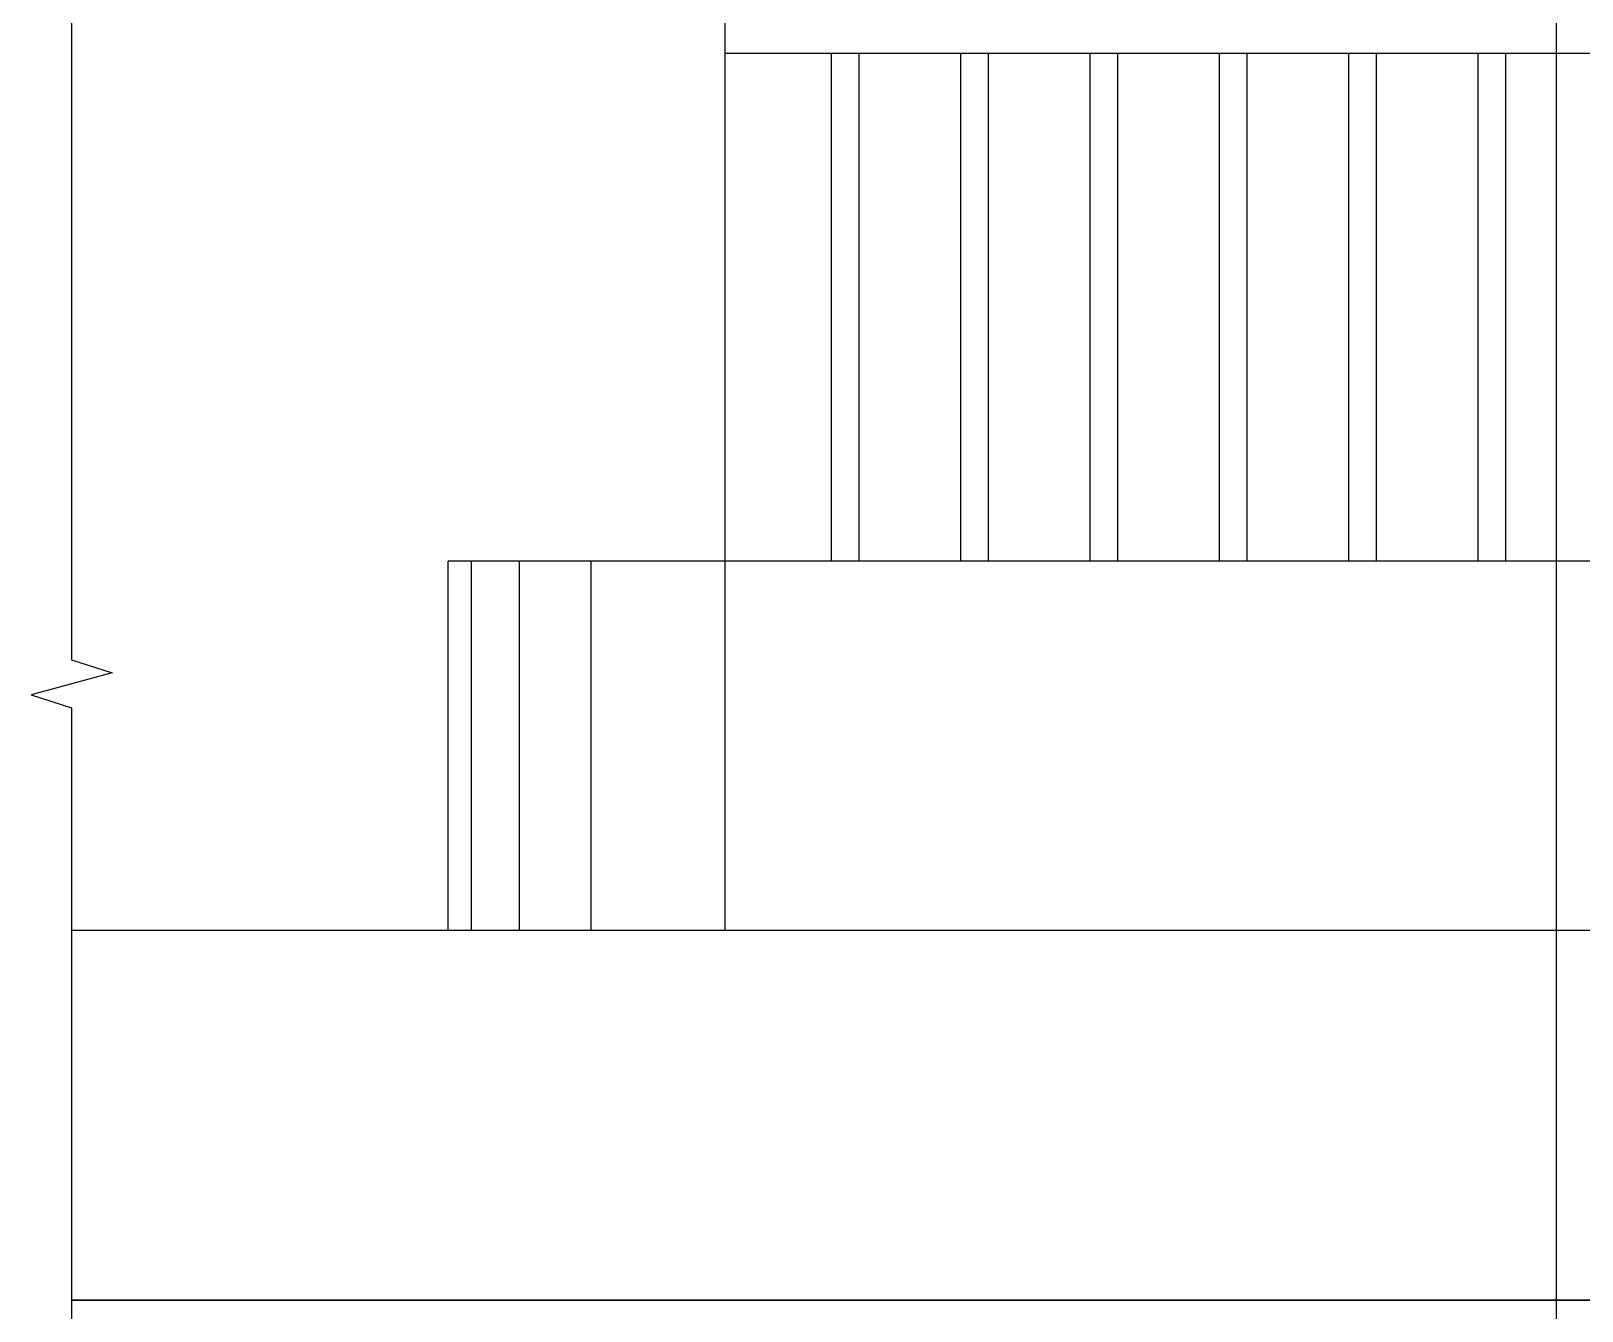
# Model space of a CAD drawing. Header units: metres. Extents: x 3468 to 10128, y -581 to 3010.
# Drawn here: x 3468 to 5148, y 628 to 2014 of the extents above; entities that cross this region are included whole.
import ezdxf

# ---------------------------------------------------------------- set-up
doc = ezdxf.new("R2010")
doc.units = ezdxf.units.M
for name, color, linetype in [('E_WALL', 7, 'Continuous'), ('LM', 141, 'Continuous'), ('OTHER', 7, 'Continuous'), ('S_DOTE', 1, 'Continuous')]:
    doc.layers.add(name, color=color, linetype=linetype)

msp = doc.modelspace()

# ---------------------------------------------------------------- linework, layer by layer
at = {"layer": 'E_WALL'}
for p, q in [((4220, 1440), (4220, 2240)), ((6320, 1440), (3920, 1440)), ((3920, 1040), (3920, 1440)), ((6662.49, 1040), (3512.49, 1040)), ((6662.49, 640), (3512.49, 640)), ((3512.49, 640), (6662.49, 640))]:
    msp.add_line(p, q, dxfattribs=at)
at = {"layer": 'LM'}
for p, q in [((4220, 1990), (6020, 1990)), ((4335, 1440), (4335, 1990)), ((4365, 1440), (4365, 1990)), ((4475, 1440), (4475, 1990)), ((4505, 1440), (4505, 1990)), ((4615, 1440), (4615, 1990)), ((4645, 1440), (4645, 1990)), ((4755, 1440), (4755, 1990)), ((4785, 1440), (4785, 1990)), ((4895, 1440), (4895, 1990)), ((4925, 1440), (4925, 1990)), ((5035, 1440), (5035, 1990)), ((5065, 1440), (5065, 1990)), ((3945.25, 1040), (3945.25, 1440)), ((3997.34, 1040), (3997.34, 1440)), ((4074.93, 1040), (4074.93, 1440)), ((4220, 1040), (4220, 1440))]:
    msp.add_line(p, q, dxfattribs=at)
at = {"layer": 'OTHER'}
for p, q in [((3512.49, 2380.04), (3512.49, 1333.02)), ((3512.49, 1333.02), (3556.49, 1319.02)), ((3556.49, 1319.02), (3468.49, 1295.02)), ((3468.49, 1295.02), (3512.49, 1281.02)), ((3512.49, 1281.02), (3512.49, 540))]:
    msp.add_line(p, q, dxfattribs=at)
at = {"layer": 'S_DOTE'}
msp.add_line((5120, 474.04), (5120, 3010), dxfattribs=at)

doc.saveas('drawing.dxf')
